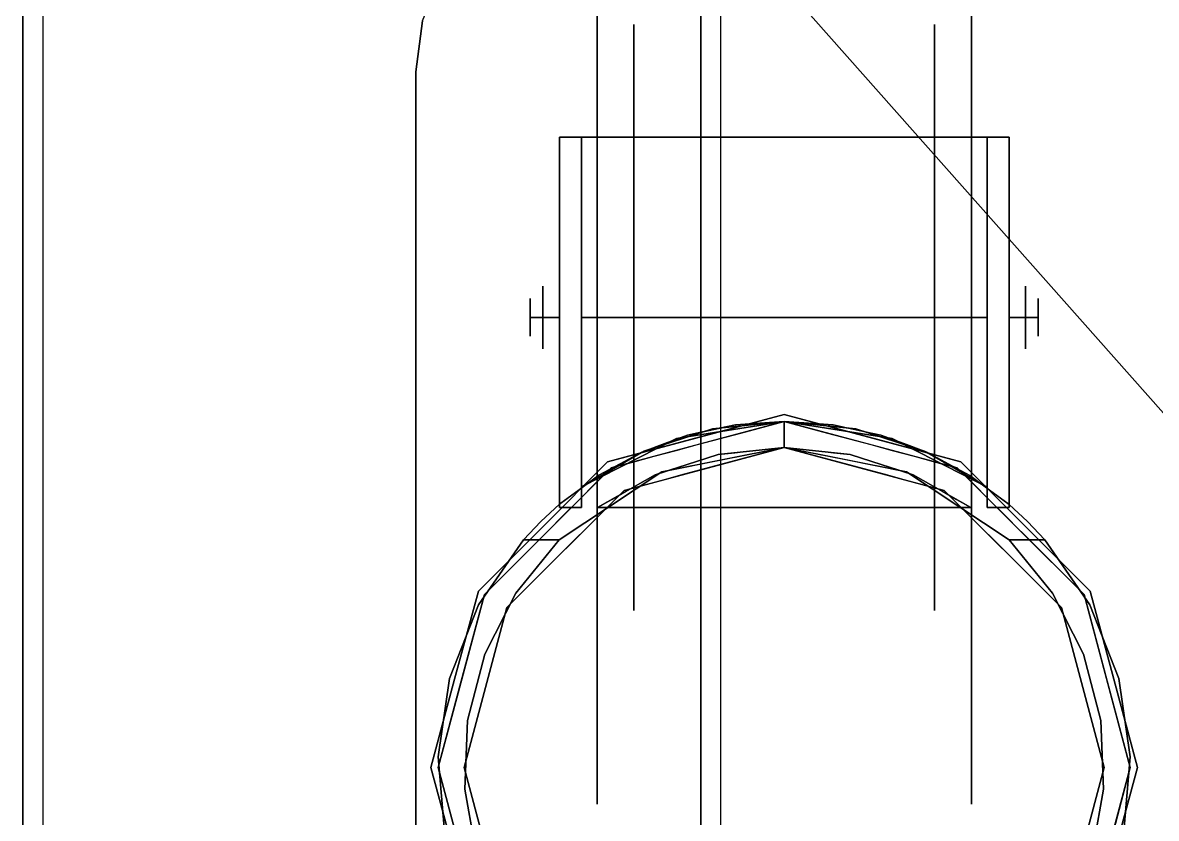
# Model space of a CAD drawing. Header units: millimetres. Extents: x -2 to 771, y -886 to 7.
# Drawn here: x -2 to 113.3, y -156 to -75 of the extents above; entities that cross this region are included whole.
import ezdxf

# ---------------------------------------------------------------- set-up
doc = ezdxf.new("R2010")
doc.units = ezdxf.units.MM
for name, color, linetype in [('IQ_200_2D', 1, 'Continuous'), ('IQ_200_3D', 1, 'Continuous'), ('IQ_204_2D', 7, 'Continuous'), ('IQ_204_3D', 7, 'Continuous')]:
    doc.layers.add(name, color=color, linetype=linetype)

msp = doc.modelspace()

# ---------------------------------------------------------------- linework, layer by layer
at = {"layer": 'IQ_200_2D'}
for p, q in [((69, -817.5), (69, -27.5)), ((0, -60), (0, -825))]:
    msp.add_line(p, q, dxfattribs=at)
at = {"layer": 'IQ_200_3D'}
for points, invisible_edges in [([(767.96, -60, 157), (-2.04, -825, 157), (-2.04, -60, 157), (57.96, 0, 157)], 13), ([(-2.04, -60, 190), (-2.04, -825, 190), (767.96, -60, 190), (57.96, 0, 190)], 14), ([(-2.04, -825, 157), (767.96, -60, 157), (767.96, -825, 157), (707.96, -885, 157)], 13), ([(767.96, -825, 190), (767.96, -60, 190), (-2.04, -825, 190), (707.96, -885, 190)], 14), ([(37.96, -80, 150), (43.81, -65.86, 150), (57.96, -60, 150), (727.96, -80, 150)], 15), ([(727.96, -80, 150), (57.96, -60, 150), (707.96, -60, 150)], 13), ([(37.96, -80, 150), (38.64, -74.82, 150), (40.64, -70, 150), (43.81, -65.86, 150)], 8), ([(37.96, -80, 157), (38.64, -74.82, 157), (38.64, -74.82, 150), (37.96, -80, 150)], 2), ([(727.96, -845, 150), (37.96, -845, 150), (37.96, -80, 150), (727.96, -80, 150)], 5)]:
    msp.add_3dface(points, dxfattribs=dict(at, invisible_edges=invisible_edges))
for points in [[(66.96, -817.5, 1470), (66.96, -777.1, 1570), (66.96, -63.9, 1570), (66.96, -27.5, 1470)], [(66.96, -27.5, 1470), (66.96, -27.5, 190), (66.96, -817.5, 190), (66.96, -817.5, 1470)], [(-2.04, -60, 190), (-2.04, -60, 157), (-2.04, -825, 157), (-2.04, -825, 190)], [(698.96, -777.1, 1570), (698.96, -63.9, 1570), (66.96, -63.9, 1570), (66.96, -777.1, 1570)], [(37.96, -80, 157), (37.96, -80, 150), (37.96, -845, 150), (37.96, -845, 157)]]:
    msp.add_3dface(points, dxfattribs=at)
at = {"layer": 'IQ_204_2D'}
msp.add_line((69, -63.9), (701, -777.1), dxfattribs=at)
at = {"layer": 'IQ_204_3D'}
for points, invisible_edges in [([(56.41, -55.47, 62.1), (56.41, -75.18, 41.11), (56.41, -75.18, 60.49), (56.41, -65.28, 82.47)], 5), ([(56.41, -75.18, 41.11), (56.41, -55.47, 62.1), (56.41, -55.47, 39.5), (56.41, -65.28, 19.13)], 9), ([(94.51, -75.18, 60.49), (94.51, -75.18, 41.11), (94.51, -55.47, 62.1), (94.51, -65.28, 82.47)], 10), ([(94.51, -55.47, 39.5), (94.51, -55.47, 62.1), (94.51, -75.18, 41.11), (94.51, -65.28, 19.13)], 6), ([(56.41, -86.57, 76.17), (56.41, -82.96, 96.57), (56.41, -65.28, 82.47), (56.41, -75.18, 60.49)], 5), ([(56.41, -86.57, 25.43), (56.41, -75.18, 41.11), (56.41, -65.28, 19.13), (56.41, -82.96, 5.03)], 10), ([(94.51, -65.28, 82.47), (94.51, -82.96, 96.57), (94.51, -86.57, 76.17), (94.51, -75.18, 60.49)], 10), ([(94.51, -65.28, 19.13), (94.51, -75.18, 41.11), (94.51, -86.57, 25.43), (94.51, -82.96, 5.03)], 5), ([(56.41, -74.12, 89.52), (56.41, -82.96, 96.57), (94.51, -82.96, 96.57), (94.51, -74.12, 89.52)], 10), ([(56.41, -74.12, 12.08), (94.51, -74.12, 12.08), (94.51, -82.96, 5.03), (56.41, -82.96, 5.03)], 5), ([(60.15, -80.88, 33.27), (56.41, -75.18, 41.11), (56.41, -80.88, 33.27), (60.15, -86.57, 25.43)], 5), ([(60.15, -80.88, 33.27), (60.15, -75.18, 41.11), (56.41, -75.18, 41.11)], 14), ([(56.41, -75.18, 60.49), (56.41, -75.18, 50.8), (60.15, -75.18, 50.8), (60.15, -75.18, 60.49)], 10), ([(60.15, -80.88, 68.33), (56.41, -86.57, 76.17), (56.41, -80.88, 68.33), (60.15, -75.18, 60.49)], 5), ([(56.41, -75.18, 60.49), (60.15, -75.18, 60.49), (56.41, -80.88, 68.33)], 3), ([(56.41, -75.18, 50.8), (56.41, -75.18, 41.11), (60.15, -75.18, 41.11), (60.15, -75.18, 50.8)], 10), ([(60.15, -99.6, 53.92), (60.15, -86.57, 76.17), (60.15, -75.18, 60.49), (60.15, -75.18, 41.11)], 9), ([(60.15, -75.18, 41.11), (60.15, -86.57, 25.43), (60.15, -99.6, 47.68), (60.15, -99.6, 53.92)], 10), ([(90.76, -99.6, 53.92), (90.76, -75.18, 60.49), (90.76, -86.57, 76.17), (90.76, -105, 57.04)], 5), ([(90.76, -75.18, 41.11), (90.76, -75.18, 60.49), (90.76, -99.6, 53.92), (90.76, -99.6, 47.68)], 10), ([(90.76, -86.57, 25.43), (90.76, -75.18, 41.11), (90.76, -99.6, 47.68), (90.76, -105, 44.56)], 10), ([(94.51, -75.18, 41.11), (90.76, -75.18, 41.11), (90.76, -80.88, 33.27), (94.51, -80.88, 33.27)], 5), ([(90.76, -75.18, 41.11), (94.51, -75.18, 41.11), (94.51, -75.18, 50.8), (90.76, -75.18, 50.8)], 5), ([(90.76, -75.18, 50.8), (94.51, -75.18, 50.8), (94.51, -75.18, 60.49), (90.76, -75.18, 60.49)], 5), ([(94.51, -75.18, 60.49), (94.51, -80.88, 68.33), (90.76, -75.18, 60.49)], 14), ([(94.51, -80.88, 68.33), (94.51, -86.57, 76.17), (90.76, -80.88, 68.33), (90.76, -75.18, 60.49)], 10), ([(56.41, -86.57, 25.43), (60.15, -86.57, 25.43), (56.41, -80.88, 33.27)], 3), ([(60.15, -80.88, 68.33), (60.15, -86.57, 76.17), (56.41, -86.57, 76.17)], 14), ([(94.51, -80.88, 33.27), (90.76, -80.88, 33.27), (90.76, -86.57, 25.43), (94.51, -86.57, 25.43)], 5), ([(94.51, -86.57, 76.17), (90.76, -86.57, 76.17), (90.76, -80.88, 68.33)], 13), ([(56.41, -105, 82.15), (56.41, -105, 101.6), (56.41, -82.96, 96.57), (56.41, -86.57, 76.17)], 4), ([(56.41, -105, 19.45), (56.41, -86.57, 25.43), (56.41, -82.96, 5.03), (56.41, -105)], 2), ([(56.41, -82.96, 5.03), (94.51, -82.96, 5.03), (56.41, -91, 3.19)], 3), ([(56.41, -91, 98.41), (94.51, -82.96, 96.57), (56.41, -82.96, 96.57)], 3), ([(56.41, -91, 3.19), (94.51, -82.96, 5.03), (94.51, -93.98, 2.52)], 13), ([(94.51, -82.96, 96.57), (56.41, -91, 98.41), (94.51, -93.98, 99.08)], 3), ([(94.51, -82.96, 96.57), (94.51, -105, 101.6), (94.51, -105, 82.15), (94.51, -86.57, 76.17)], 8), ([(94.51, -82.96, 5.03), (94.51, -86.57, 25.43), (94.51, -105, 19.45), (94.51, -105)], 1), ([(54.84, -86.67, 52.26), (54.84, -87.31, 47.39), (52.59, -87.31, 47.39), (52.59, -86.67, 52.26)], 2), ([(52.59, -124.01, 52.72), (52.59, -86.67, 109.99), (52.59, -86.67, 52.26), (52.59, -87.31, 47.39)], 9), ([(52.59, -124.01, 52.72), (52.59, -124.01, 109.99), (52.59, -86.67, 109.99)], 12), ([(98.36, -86.67, 109.99), (96.1, -86.67, 105.99), (54.84, -86.67, 105.99), (52.59, -86.67, 109.99)], 5), ([(54.84, -86.67, 105.99), (54.84, -86.67, 52.26), (52.59, -86.67, 52.26), (52.59, -86.67, 109.99)], 8), ([(52.59, -86.67, 109.99), (70.49, -115.93, 109.99), (75.46, -115.58, 109.99), (98.36, -86.67, 109.99)], 5), ([(70.49, -115.93, 109.99), (52.59, -86.67, 109.99), (65.63, -116.98, 109.99)], 3), ([(60.96, -118.7, 109.99), (65.63, -116.98, 109.99), (52.59, -86.67, 109.99)], 14), ([(52.59, -124.01, 109.99), (56.58, -121.06, 109.99), (52.59, -86.67, 109.99)], 2), ([(60.96, -118.7, 109.99), (52.59, -86.67, 109.99), (56.58, -121.06, 109.99)], 3), ([(54.84, -87.31, 47.39), (54.84, -89.19, 42.84), (52.59, -89.19, 42.84), (52.59, -87.31, 47.39)], 10), ([(52.59, -124.01, 52.72), (52.59, -87.31, 47.39), (52.59, -89.19, 42.84), (52.59, -92.18, 38.94)], 9), ([(61.18, -118.6, 105.99), (54.84, -122.24, 105.99), (54.82, -86.67, 105.99)], 12), ([(75.46, -115.58, 105.99), (68.16, -116.34, 105.99), (54.82, -86.67, 105.99), (96.1, -86.67, 105.99)], 10), ([(54.82, -86.67, 105.99), (68.16, -116.34, 105.99), (61.18, -118.6, 105.99)], 13), ([(54.84, -122.24, 52.72), (54.84, -89.19, 42.84), (54.84, -87.31, 47.39), (54.84, -86.67, 52.26)], 9), ([(54.84, -122.24, 52.72), (54.84, -86.67, 52.26), (54.84, -86.67, 105.99), (54.84, -122.24, 105.99)], 1), ([(56.41, -93.57, 23.16), (60.15, -86.57, 25.43), (56.41, -86.57, 25.43)], 3), ([(60.15, -86.57, 76.17), (60.15, -93.57, 78.44), (56.41, -86.57, 76.17)], 14), ([(60.15, -95.79, 22.44), (60.15, -86.57, 25.43), (56.41, -93.57, 23.16)], 14), ([(56.41, -95.79, 79.16), (56.41, -86.57, 76.17), (60.15, -93.57, 78.44)], 14), ([(60.15, -105, 57.04), (60.15, -105, 82.15), (60.15, -86.57, 76.17), (60.15, -99.6, 53.92)], 4), ([(60.15, -86.57, 25.43), (60.15, -105, 19.45), (60.15, -105, 44.56), (60.15, -99.6, 47.68)], 8), ([(96.1, -86.67, 105.99), (82.75, -116.34, 105.99), (75.46, -115.58, 105.99)], 13), ([(80.43, -115.93, 109.99), (98.36, -86.67, 109.99), (75.46, -115.58, 109.99)], 3), ([(98.36, -86.67, 109.99), (80.43, -115.93, 109.99), (85.29, -116.98, 109.99)], 13), ([(82.75, -116.34, 105.99), (96.1, -86.67, 105.99), (89.73, -118.6, 105.99)], 3), ([(98.36, -86.67, 109.99), (85.29, -116.98, 109.99), (89.97, -118.71, 109.99)], 13), ([(96.1, -122.26, 105.99), (89.73, -118.6, 105.99), (96.1, -86.67, 105.99)], 2), ([(89.97, -118.71, 109.99), (94.36, -121.08, 109.99), (98.36, -86.67, 109.99)], 14), ([(90.76, -105, 82.15), (90.76, -105, 57.04), (90.76, -86.57, 76.17)], 2), ([(90.76, -105, 44.56), (90.76, -105, 19.45), (90.76, -86.57, 25.43)], 12), ([(94.51, -86.57, 25.43), (90.76, -86.57, 25.43), (90.76, -95.79, 22.44), (94.51, -95.79, 22.44)], 5), ([(94.51, -95.79, 79.16), (90.76, -93.57, 78.44), (94.51, -86.57, 76.17)], 3), ([(90.76, -86.57, 76.17), (94.51, -86.57, 76.17), (90.76, -93.57, 78.44)], 3), ([(94.36, -121.08, 109.99), (98.36, -124.04, 109.99), (98.36, -86.67, 109.99)], 12), ([(98.36, -86.67, 52.26), (96.1, -86.67, 52.26), (96.1, -86.67, 105.99), (98.36, -86.67, 109.99)], 4), ([(98.36, -86.67, 52.26), (98.36, -87.31, 47.39), (96.1, -87.31, 47.39), (96.1, -86.67, 52.26)], 2), ([(96.1, -122.26, 52.72), (96.1, -122.26, 105.99), (96.1, -86.67, 105.99), (96.1, -86.67, 52.26)], 8), ([(96.1, -87.31, 47.39), (96.1, -89.19, 42.84), (96.1, -122.26, 52.72), (96.1, -86.67, 52.26)], 6), ([(96.1, -89.19, 42.84), (96.1, -87.31, 47.39), (98.36, -87.31, 47.39), (98.36, -89.19, 42.84)], 10), ([(98.36, -124.04, 52.72), (98.36, -87.31, 47.39), (98.36, -86.67, 52.26), (98.36, -86.67, 109.99)], 9), ([(98.36, -124.04, 52.72), (98.36, -86.67, 109.99), (98.36, -124.04, 109.99)], 1), ([(98.36, -89.19, 42.84), (98.36, -87.31, 47.39), (98.36, -124.04, 52.72), (98.36, -92.18, 38.94)], 6), ([(54.84, -89.19, 42.84), (54.84, -92.18, 38.94), (52.59, -92.18, 38.94), (52.59, -89.19, 42.84)], 10), ([(54.84, -122.24, 52.72), (54.84, -92.18, 38.94), (54.84, -89.19, 42.84)], 13), ([(96.1, -92.18, 38.94), (96.1, -89.19, 42.84), (98.36, -89.19, 42.84), (98.36, -92.18, 38.94)], 10), ([(96.1, -122.26, 52.72), (96.1, -89.19, 42.84), (96.1, -92.18, 38.94), (96.1, -96.09, 35.95)], 9), ([(56.41, -105), (56.41, -91, 3.19), (94.51, -93.98, 2.52)], 14), ([(56.41, -105, 101.6), (94.51, -93.98, 99.08), (56.41, -91, 98.41)], 3), ([(54.84, -92.18, 38.94), (54.84, -96.09, 35.95), (52.59, -96.09, 35.95), (52.59, -92.18, 38.94)], 10), ([(52.59, -124.01, 52.72), (52.59, -92.18, 38.94), (52.59, -96.09, 35.95), (52.59, -100.63, 34.07)], 9), ([(54.84, -122.24, 52.72), (54.84, -100.63, 34.07), (54.84, -96.09, 35.95), (54.84, -92.18, 38.94)], 9), ([(96.1, -96.09, 35.95), (96.1, -92.18, 38.94), (98.36, -92.18, 38.94), (98.36, -96.09, 35.95)], 10), ([(98.36, -124.04, 52.72), (98.36, -96.09, 35.95), (98.36, -92.18, 38.94)], 13), ([(60.15, -95.79, 22.44), (56.41, -93.57, 23.16), (56.41, -99.28, 21.3)], 13), ([(56.41, -95.79, 79.16), (60.15, -93.57, 78.44), (60.15, -99.28, 80.3)], 13), ([(94.51, -105), (56.41, -105), (94.51, -93.98, 2.52)], 2), ([(56.41, -105, 101.6), (94.51, -105, 101.6), (94.51, -93.98, 99.08)], 12), ([(90.76, -99.28, 80.3), (90.76, -93.57, 78.44), (94.51, -95.79, 79.16)], 14), ([(54.84, -96.09, 35.95), (54.84, -100.63, 34.07), (52.59, -100.63, 34.07), (52.59, -96.09, 35.95)], 10), ([(56.41, -95.79, 79.16), (60.15, -99.28, 80.3), (56.41, -105, 82.15)], 3), ([(60.15, -95.79, 22.44), (56.41, -99.28, 21.3), (60.15, -105, 19.45)], 3), ([(94.51, -95.79, 22.44), (90.76, -95.79, 22.44), (90.76, -105, 19.45), (94.51, -105, 19.45)], 1), ([(94.51, -105, 82.15), (90.76, -99.28, 80.3), (94.51, -95.79, 79.16)], 3), ([(96.1, -100.63, 34.07), (96.1, -96.09, 35.95), (98.36, -96.09, 35.95), (98.36, -100.63, 34.07)], 10), ([(96.1, -122.26, 52.72), (96.1, -96.09, 35.95), (96.1, -100.63, 34.07)], 13), ([(98.36, -100.63, 34.07), (98.36, -96.09, 35.95), (98.36, -124.04, 52.72), (98.36, -105.5, 33.42)], 6), ([(60.15, -105, 44.56), (54.84, -105, 44.56), (54.84, -99.6, 47.68), (60.15, -99.6, 47.68)], 4), ([(60.15, -99.6, 47.68), (54.84, -99.6, 47.68), (54.84, -99.6, 53.92), (60.15, -99.6, 53.92)], 5), ([(60.15, -99.6, 53.92), (54.84, -99.6, 53.92), (54.84, -105, 57.04), (60.15, -105, 57.04)], 1), ([(54.84, -105, 50.8), (54.84, -105, 57.04), (54.84, -99.6, 53.92), (54.84, -99.6, 47.68)], 8), ([(54.84, -99.6, 47.68), (54.84, -105, 44.56), (54.84, -105, 50.8)], 12), ([(56.41, -105, 19.45), (60.15, -105, 19.45), (56.41, -99.28, 21.3)], 2), ([(60.15, -105, 82.15), (56.41, -105, 82.15), (60.15, -99.28, 80.3)], 2), ([(94.51, -105, 82.15), (90.76, -105, 82.15), (90.76, -99.28, 80.3)], 12), ([(90.76, -105, 44.56), (90.76, -99.6, 47.68), (96.1, -99.6, 47.68), (96.1, -105, 44.56)], 2), ([(96.1, -99.6, 53.92), (96.1, -99.6, 47.68), (90.76, -99.6, 47.68), (90.76, -99.6, 53.92)], 10), ([(90.76, -99.6, 53.92), (90.76, -105, 57.04), (96.1, -105, 57.04), (96.1, -99.6, 53.92)], 8), ([(96.1, -99.6, 53.92), (96.1, -105, 57.04), (96.1, -105, 50.8)], 12), ([(96.1, -105, 50.8), (96.1, -105, 44.56), (96.1, -99.6, 47.68), (96.1, -99.6, 53.92)], 8), ([(52.59, -105.5, 33.42), (52.59, -100.63, 34.07), (54.84, -100.63, 34.07), (54.84, -105.5, 33.42)], 10), ([(52.59, -124.01, 52.72), (52.59, -100.63, 34.07), (52.59, -105.5, 33.42), (52.59, -110.38, 34.07)], 9), ([(54.84, -122.24, 52.72), (54.84, -110.38, 34.07), (54.84, -105.5, 33.42), (54.84, -100.63, 34.07)], 9), ([(96.1, -105.5, 33.42), (96.1, -100.63, 34.07), (98.36, -100.63, 34.07), (98.36, -105.5, 33.42)], 10), ([(96.1, -105.5, 33.42), (96.1, -110.38, 34.07), (96.1, -122.26, 52.72), (96.1, -100.63, 34.07)], 6), ([(50.88, -105, 47.61), (49.61, -105, 48.88), (49.61, -103.08, 50.8), (50.88, -101.81, 50.8)], 4), ([(50.88, -101.81, 50.8), (49.61, -105, 52.72), (50.88, -105, 53.99)], 1), ([(49.61, -105, 52.72), (50.88, -101.81, 50.8), (49.61, -103.08, 50.8)], 3), ([(52.59, -105, 47.61), (50.88, -105, 47.61), (50.88, -101.81, 50.8), (52.59, -101.81, 50.8)], 4), ([(50.88, -105, 53.99), (52.59, -105, 53.99), (52.59, -101.81, 50.8), (50.88, -101.81, 50.8)], 4), ([(100.03, -101.81, 50.8), (100.03, -105, 47.61), (98.36, -105, 47.61), (98.36, -101.81, 50.8)], 8), ([(98.36, -101.81, 50.8), (98.36, -105, 53.99), (100.03, -105, 53.99), (100.03, -101.81, 50.8)], 8), ([(101.3, -103.08, 50.8), (101.3, -105, 48.88), (100.03, -105, 47.61), (100.03, -101.81, 50.8)], 8), ([(100.03, -101.81, 50.8), (100.03, -105, 53.99), (101.3, -105, 52.72)], 12), ([(100.03, -101.81, 50.8), (101.3, -105, 52.72), (101.3, -103.08, 50.8)], 13), ([(49.61, -105, 52.72), (49.61, -106.92, 50.8), (50.88, -105, 53.99)], 2), ([(50.88, -105, 53.99), (49.61, -106.92, 50.8), (50.88, -108.19, 50.8)], 3), ([(50.88, -108.19, 50.8), (49.61, -105, 48.88), (50.88, -105, 47.61)], 1), ([(49.61, -105, 48.88), (50.88, -108.19, 50.8), (49.61, -106.92, 50.8)], 3), ([(52.59, -105, 53.99), (50.88, -105, 53.99), (50.88, -108.19, 50.8), (52.59, -108.19, 50.8)], 4), ([(50.88, -105, 47.61), (52.59, -105, 47.61), (52.59, -108.19, 50.8), (50.88, -108.19, 50.8)], 4), ([(54.84, -105.5, 33.42), (54.84, -110.38, 34.07), (52.59, -110.38, 34.07), (52.59, -105.5, 33.42)], 10), ([(60.15, -105, 57.04), (54.84, -105, 57.04), (54.84, -110.4, 53.92), (60.15, -110.4, 53.92)], 4), ([(60.15, -110.4, 47.68), (54.84, -110.4, 47.68), (54.84, -105, 44.56), (60.15, -105, 44.56)], 1), ([(54.84, -110.4, 53.92), (54.84, -105, 57.04), (54.84, -105, 50.8), (54.84, -110.4, 47.68)], 4), ([(54.84, -105, 44.56), (54.84, -110.4, 47.68), (54.84, -105, 50.8)], 2), ([(56.41, -127.04, 96.57), (56.41, -105, 101.6), (56.41, -105, 82.15), (56.41, -123.43, 76.17)], 8), ([(56.41, -127.04, 5.03), (56.41, -123.43, 25.43), (56.41, -105, 19.45), (56.41, -105)], 1), ([(56.41, -105, 82.15), (60.15, -105, 82.15), (56.41, -110.72, 80.3)], 2), ([(60.15, -105, 19.45), (56.41, -105, 19.45), (60.15, -110.72, 21.3)], 2), ([(56.41, -114.21, 22.44), (60.15, -110.72, 21.3), (56.41, -105, 19.45)], 3), ([(60.15, -114.21, 79.16), (56.41, -110.72, 80.3), (60.15, -105, 82.15)], 3), ([(94.51, -105, 101.6), (56.41, -105, 101.6), (94.51, -116.02, 99.08)], 2), ([(56.41, -105, 101.6), (56.41, -119, 98.41), (94.51, -116.02, 99.08)], 14), ([(56.41, -105), (94.51, -116.02, 2.52), (56.41, -119, 3.19)], 3), ([(56.41, -105), (94.51, -105), (94.51, -116.02, 2.52)], 12), ([(60.15, -110.4, 53.92), (60.15, -134.82, 60.49), (60.15, -123.43, 76.17), (60.15, -105, 57.04)], 5), ([(60.15, -105, 82.15), (60.15, -105, 57.04), (60.15, -123.43, 76.17)], 2), ([(60.15, -123.43, 25.43), (60.15, -134.82, 41.11), (60.15, -110.4, 47.68), (60.15, -105, 44.56)], 10), ([(60.15, -105, 19.45), (60.15, -123.43, 25.43), (60.15, -105, 44.56)], 2), ([(90.76, -105, 57.04), (90.76, -110.4, 53.92), (96.1, -110.4, 53.92), (96.1, -105, 57.04)], 2), ([(90.76, -110.4, 47.68), (90.76, -105, 44.56), (96.1, -105, 44.56), (96.1, -110.4, 47.68)], 8), ([(90.76, -105, 57.04), (90.76, -105, 82.15), (90.76, -123.43, 76.17), (90.76, -110.4, 53.92)], 4), ([(90.76, -110.4, 47.68), (90.76, -134.82, 41.11), (90.76, -123.43, 25.43), (90.76, -105, 44.56)], 5), ([(90.76, -105, 44.56), (90.76, -123.43, 25.43), (90.76, -105, 19.45)], 1), ([(94.51, -114.21, 79.16), (90.76, -114.21, 79.16), (90.76, -105, 82.15), (94.51, -105, 82.15)], 1), ([(94.51, -105, 19.45), (90.76, -105, 19.45), (90.76, -110.72, 21.3)], 12), ([(94.51, -105, 19.45), (90.76, -110.72, 21.3), (94.51, -114.21, 22.44)], 3), ([(94.51, -105, 82.15), (94.51, -105, 101.6), (94.51, -127.04, 96.57), (94.51, -123.43, 76.17)], 4), ([(94.51, -105, 19.45), (94.51, -123.43, 25.43), (94.51, -127.04, 5.03), (94.51, -105)], 2), ([(96.1, -105, 57.04), (96.1, -110.4, 53.92), (96.1, -105, 50.8)], 2), ([(96.1, -110.4, 47.68), (96.1, -105, 44.56), (96.1, -105, 50.8), (96.1, -110.4, 53.92)], 4), ([(98.36, -105.5, 33.42), (98.36, -110.38, 34.07), (96.1, -110.38, 34.07), (96.1, -105.5, 33.42)], 10), ([(100.03, -108.19, 50.8), (100.03, -105, 53.99), (98.36, -105, 53.99), (98.36, -108.19, 50.8)], 8), ([(98.36, -108.19, 50.8), (98.36, -105, 47.61), (100.03, -105, 47.61), (100.03, -108.19, 50.8)], 8), ([(98.36, -110.38, 34.07), (98.36, -105.5, 33.42), (98.36, -124.04, 52.72), (98.36, -114.92, 35.95)], 6), ([(101.3, -105, 52.72), (100.03, -105, 53.99), (101.3, -106.92, 50.8)], 2), ([(101.3, -106.92, 50.8), (100.03, -105, 53.99), (100.03, -108.19, 50.8)], 13), ([(100.03, -108.19, 50.8), (100.03, -105, 47.61), (101.3, -105, 48.88)], 12), ([(100.03, -108.19, 50.8), (101.3, -105, 48.88), (101.3, -106.92, 50.8)], 13), ([(54.84, -110.38, 34.07), (54.84, -114.92, 35.95), (52.59, -114.92, 35.95), (52.59, -110.38, 34.07)], 10), ([(52.59, -110.38, 34.07), (52.59, -114.92, 35.95), (52.59, -124.01, 52.72)], 14), ([(54.84, -114.92, 35.95), (54.84, -110.38, 34.07), (54.84, -122.24, 52.72), (54.84, -118.82, 38.94)], 6), ([(60.15, -110.4, 53.92), (54.84, -110.4, 53.92), (54.84, -110.4, 47.68), (60.15, -110.4, 47.68)], 5), ([(60.15, -114.21, 79.16), (56.41, -116.43, 78.44), (56.41, -110.72, 80.3)], 13), ([(56.41, -114.21, 22.44), (60.15, -116.43, 23.16), (60.15, -110.72, 21.3)], 13), ([(60.15, -134.82, 41.11), (60.15, -134.82, 60.49), (60.15, -110.4, 53.92), (60.15, -110.4, 47.68)], 10), ([(96.1, -110.4, 47.68), (96.1, -110.4, 53.92), (90.76, -110.4, 53.92), (90.76, -110.4, 47.68)], 10), ([(90.76, -110.4, 53.92), (90.76, -123.43, 76.17), (90.76, -134.82, 60.49), (90.76, -134.82, 41.11)], 9), ([(90.76, -134.82, 41.11), (90.76, -110.4, 47.68), (90.76, -110.4, 53.92)], 13), ([(90.76, -110.72, 21.3), (90.76, -116.43, 23.16), (94.51, -114.21, 22.44)], 14), ([(96.1, -114.92, 35.95), (96.1, -110.38, 34.07), (98.36, -110.38, 34.07), (98.36, -114.92, 35.95)], 10), ([(96.1, -122.26, 52.72), (96.1, -110.38, 34.07), (96.1, -114.92, 35.95), (96.1, -118.82, 38.94)], 9), ([(60.15, -114.21, 79.16), (60.15, -123.43, 76.17), (56.41, -116.43, 78.44)], 14), ([(56.41, -114.21, 22.44), (56.41, -123.43, 25.43), (60.15, -116.43, 23.16)], 14), ([(94.51, -123.43, 76.17), (90.76, -123.43, 76.17), (90.76, -114.21, 79.16), (94.51, -114.21, 79.16)], 5), ([(94.51, -114.21, 22.44), (90.76, -116.43, 23.16), (94.51, -123.43, 25.43)], 3), ([(54.84, -114.92, 35.95), (54.84, -118.82, 38.94), (52.59, -118.82, 38.94), (52.59, -114.92, 35.95)], 10), ([(52.59, -118.82, 38.94), (52.59, -121.82, 42.84), (52.59, -124.01, 52.72), (52.59, -114.92, 35.95)], 6), ([(75.46, -114.87, 117.11), (65.93, -117.42, 117.11), (66.47, -117.27, 150)], 14), ([(75.46, -114.87, 117.11), (66.47, -117.27, 150), (75.46, -114.87, 150)], 1), ([(75.46, -114.87, 117.11), (84.44, -117.27, 150), (84.99, -117.42, 117.11)], 3), ([(84.44, -117.27, 150), (75.46, -114.87, 117.11), (75.46, -114.87, 150)], 1), ([(96.1, -118.82, 38.94), (96.1, -114.92, 35.95), (98.36, -114.92, 35.95), (98.36, -118.82, 38.94)], 10), ([(98.36, -118.82, 38.94), (98.36, -114.92, 35.95), (98.36, -124.04, 52.72), (98.36, -121.82, 42.84)], 6), ([(56.41, -119, 98.41), (94.51, -127.04, 96.57), (94.51, -116.02, 99.08)], 13), ([(94.51, -127.04, 5.03), (56.41, -119, 3.19), (94.51, -116.02, 2.52)], 3), ([(56.41, -116.43, 78.44), (60.15, -123.43, 76.17), (56.41, -123.43, 76.17)], 3), ([(60.15, -123.43, 25.43), (60.15, -116.43, 23.16), (56.41, -123.43, 25.43)], 14), ([(75.46, -118.23, 116.94), (75.46, -115.58, 116.94), (57.84, -120.3, 116.94), (59.17, -122.6, 116.94)], 4), ([(68.16, -116.34, 105.99), (64.5, -117.32, 52.72), (61.18, -118.6, 105.99)], 3), ([(75.46, -115.58, 52.72), (75.46, -118.23, 52.72), (64.5, -117.32, 52.72)], 2), ([(75.46, -115.58, 52.72), (64.5, -117.32, 52.72), (68.16, -116.34, 105.99)], 14), ([(66.65, -117.94, 116.94), (68.06, -116.45, 109.99), (65.63, -116.98, 109.99)], 13), ([(68.06, -116.45, 109.99), (66.65, -117.94, 116.94), (68.85, -117.35, 116.94)], 13), ([(68.85, -117.35, 116.94), (70.49, -115.93, 109.99), (68.06, -116.45, 109.99)], 13), ([(68.16, -116.34, 105.99), (75.46, -115.58, 105.99), (75.46, -115.58, 52.72)], 12), ([(70.49, -115.93, 109.99), (68.85, -117.35, 116.94), (71.05, -116.76, 116.94)], 13), ([(75.46, -115.58, 109.99), (70.49, -115.93, 109.99), (71.05, -116.76, 116.94)], 14), ([(75.46, -115.58, 116.94), (75.46, -115.58, 109.99), (71.05, -116.76, 116.94)], 2), ([(75.46, -118.23, 52.72), (75.46, -115.58, 52.72), (86.43, -117.33, 52.72), (87.92, -120.71, 52.72)], 4), ([(79.86, -116.76, 116.94), (75.46, -115.58, 109.99), (75.46, -115.58, 116.94)], 1), ([(75.46, -115.58, 109.99), (79.86, -116.76, 116.94), (80.43, -115.93, 109.99)], 3), ([(75.46, -115.58, 52.72), (75.46, -115.58, 105.99), (82.75, -116.34, 105.99)], 12), ([(75.46, -115.58, 52.72), (82.75, -116.34, 105.99), (86.43, -117.33, 52.72)], 3), ([(93.07, -120.3, 116.94), (75.46, -115.58, 116.94), (75.46, -118.23, 116.94), (91.74, -122.6, 116.94)], 8), ([(82.06, -117.35, 116.94), (80.43, -115.93, 109.99), (79.86, -116.76, 116.94)], 3), ([(80.43, -115.93, 109.99), (82.06, -117.35, 116.94), (82.86, -116.46, 109.99)], 3), ([(84.26, -117.94, 116.94), (82.86, -116.46, 109.99), (82.06, -117.35, 116.94)], 3), ([(89.73, -118.6, 105.99), (86.43, -117.33, 52.72), (82.75, -116.34, 105.99)], 3), ([(84.26, -117.94, 116.94), (85.29, -116.98, 109.99), (82.86, -116.46, 109.99)], 13), ([(90.76, -123.43, 25.43), (94.51, -123.43, 25.43), (90.76, -116.43, 23.16)], 3), ([(63, -120.71, 52.72), (54.84, -122.24, 52.72), (64.5, -117.32, 52.72), (75.46, -118.23, 52.72)], 5), ([(54.84, -122.24, 52.72), (61.18, -118.6, 105.99), (64.5, -117.32, 52.72)], 3), ([(65.93, -117.42, 117.11), (57.49, -119.68, 150), (66.47, -117.27, 150)], 13), ([(57.49, -119.68, 117.11), (57.49, -119.68, 150), (65.93, -117.42, 117.11)], 3), ([(64.45, -118.53, 116.94), (65.63, -116.98, 109.99), (63.3, -117.84, 109.99)], 13), ([(66.65, -117.94, 116.94), (65.63, -116.98, 109.99), (64.45, -118.53, 116.94)], 3), ([(85.29, -116.98, 109.99), (84.26, -117.94, 116.94), (86.46, -118.53, 116.94)], 13), ([(93.43, -119.68, 150), (84.99, -117.42, 117.11), (84.44, -117.27, 150)], 3), ([(93.43, -119.68, 150), (93.43, -119.68, 117.11), (84.99, -117.42, 117.11)], 13), ([(86.46, -118.53, 116.94), (87.63, -117.84, 109.99), (85.29, -116.98, 109.99)], 13), ([(96.1, -122.26, 52.72), (96.1, -124.34, 52.72), (87.92, -120.71, 52.72), (86.43, -117.33, 52.72)], 6), ([(96.1, -122.26, 52.72), (86.43, -117.33, 52.72), (89.73, -118.6, 105.99)], 14), ([(54.84, -118.82, 38.94), (54.84, -121.82, 42.84), (52.59, -121.82, 42.84), (52.59, -118.82, 38.94)], 10), ([(54.82, -122.26, 105.99), (61.18, -118.6, 105.99), (54.84, -122.24, 52.72)], 2), ([(54.84, -121.82, 42.84), (54.84, -118.82, 38.94), (54.84, -122.24, 52.72), (54.84, -123.7, 47.39)], 6), ([(56.46, -124.34, 105.99), (62.32, -121, 105.99), (68.75, -118.93, 105.99), (75.46, -118.23, 105.99)], 8), ([(56.46, -124.34, 105.99), (75.46, -118.23, 105.99), (82.17, -118.93, 105.99)], 13), ([(58.77, -119.88, 109.99), (60.04, -119.71, 116.94), (60.96, -118.7, 109.99)], 3), ([(60.96, -118.7, 109.99), (60.04, -119.71, 116.94), (62.24, -119.12, 116.94)], 13), ([(62.24, -119.12, 116.94), (63.3, -117.84, 109.99), (60.96, -118.7, 109.99)], 13), ([(63.3, -117.84, 109.99), (62.24, -119.12, 116.94), (64.45, -118.53, 116.94)], 13), ([(68.75, -118.93, 105.99), (69.23, -119.47, 52.72), (75.46, -118.23, 105.99)], 3), ([(82.17, -118.93, 109.99), (75.46, -118.23, 109.99), (68.75, -118.93, 109.99)], 12), ([(68.75, -118.93, 109.99), (70.42, -118.76, 109.99), (69.35, -119.87, 116.94)], 14), ([(75.46, -118.23, 52.72), (75.46, -118.23, 105.99), (69.23, -119.47, 52.72)], 2), ([(70.42, -118.76, 109.99), (71.38, -119.32, 116.94), (69.35, -119.87, 116.94)], 13), ([(70.42, -118.76, 109.99), (72.1, -118.58, 109.99), (71.38, -119.32, 116.94)], 14), ([(73.42, -118.78, 116.94), (71.38, -119.32, 116.94), (72.1, -118.58, 109.99)], 14), ([(73.42, -118.78, 116.94), (72.1, -118.58, 109.99), (73.78, -118.41, 109.99)], 13), ([(73.42, -118.78, 116.94), (73.78, -118.41, 109.99), (75.46, -118.23, 116.94)], 3), ([(75.46, -118.23, 109.99), (75.46, -118.23, 116.94), (73.78, -118.41, 109.99)], 2), ([(81.69, -119.47, 52.72), (82.17, -118.93, 105.99), (75.46, -118.23, 105.99)], 13), ([(81.69, -119.47, 52.72), (75.46, -118.23, 105.99), (75.46, -118.23, 52.72)], 1), ([(77.49, -118.78, 116.94), (75.46, -118.23, 116.94), (77.13, -118.41, 109.99)], 14), ([(75.46, -118.23, 109.99), (77.13, -118.41, 109.99), (75.46, -118.23, 116.94)], 2), ([(77.13, -118.41, 109.99), (78.81, -118.58, 109.99), (77.49, -118.78, 116.94)], 14), ([(78.81, -118.58, 109.99), (79.53, -119.32, 116.94), (77.49, -118.78, 116.94)], 13), ([(78.81, -118.58, 109.99), (80.49, -118.76, 109.99), (79.53, -119.32, 116.94)], 14), ([(79.53, -119.32, 116.94), (80.49, -118.76, 109.99), (81.56, -119.87, 116.94)], 3), ([(82.17, -118.93, 109.99), (81.56, -119.87, 116.94), (80.49, -118.76, 109.99)], 3), ([(88.67, -119.12, 116.94), (87.63, -117.84, 109.99), (86.46, -118.53, 116.94)], 3), ([(89.97, -118.71, 109.99), (87.63, -117.84, 109.99), (88.67, -119.12, 116.94)], 14), ([(89.97, -118.71, 109.99), (88.67, -119.12, 116.94), (90.87, -119.71, 116.94)], 13), ([(89.73, -118.6, 105.99), (96.1, -122.26, 105.99), (96.1, -122.26, 52.72)], 12), ([(92.16, -119.89, 109.99), (89.97, -118.71, 109.99), (90.87, -119.71, 116.94)], 14), ([(96.1, -121.82, 42.84), (96.1, -118.82, 38.94), (98.36, -118.82, 38.94), (98.36, -121.82, 42.84)], 10), ([(96.1, -121.82, 42.84), (96.1, -123.7, 47.39), (96.1, -122.26, 52.72), (96.1, -118.82, 38.94)], 6), ([(50.91, -126.26, 117.11), (50.91, -126.26, 150), (57.49, -119.68, 150), (57.49, -119.68, 117.11)], 5), ([(56.41, -127.04, 96.57), (94.51, -127.04, 96.57), (56.41, -119, 98.41)], 3), ([(56.41, -119, 3.19), (94.51, -127.04, 5.03), (56.41, -127.04, 5.03)], 3), ([(56.46, -124.34, 105.99), (82.17, -118.93, 105.99), (88.59, -121, 105.99), (94.45, -124.34, 105.99)], 1), ([(94.45, -124.34, 109.99), (68.75, -118.93, 109.99), (62.32, -121, 109.99), (56.46, -124.34, 109.99)], 1), ([(57.84, -120.3, 116.94), (58.77, -119.88, 109.99), (56.58, -121.06, 109.99)], 13), ([(60.04, -119.71, 116.94), (58.77, -119.88, 109.99), (57.84, -120.3, 116.94)], 3), ([(63, -120.71, 52.72), (68.75, -118.93, 105.99), (62.32, -121, 105.99)], 13), ([(68.75, -118.93, 105.99), (63, -120.71, 52.72), (69.23, -119.47, 52.72)], 13), ([(65.53, -119.96, 109.99), (65.28, -120.96, 116.94), (63.93, -120.48, 109.99)], 3), ([(67.31, -120.41, 116.94), (65.28, -120.96, 116.94), (65.53, -119.96, 109.99)], 14), ([(65.53, -119.96, 109.99), (67.14, -119.45, 109.99), (67.31, -120.41, 116.94)], 14), ([(67.14, -119.45, 109.99), (68.75, -118.93, 109.99), (67.31, -120.41, 116.94)], 14), ([(69.35, -119.87, 116.94), (67.31, -120.41, 116.94), (68.75, -118.93, 109.99)], 14), ([(94.45, -124.34, 109.99), (88.59, -121, 109.99), (82.17, -118.93, 109.99), (68.75, -118.93, 109.99)], 12), ([(83.6, -120.41, 116.94), (81.56, -119.87, 116.94), (82.17, -118.93, 109.99)], 14), ([(81.69, -119.47, 52.72), (87.92, -120.71, 52.72), (82.17, -118.93, 105.99)], 14), ([(82.17, -118.93, 109.99), (83.77, -119.45, 109.99), (83.6, -120.41, 116.94)], 14), ([(82.17, -118.93, 105.99), (87.92, -120.71, 52.72), (88.59, -121, 105.99)], 3), ([(83.77, -119.45, 109.99), (85.38, -119.96, 109.99), (83.6, -120.41, 116.94)], 14), ([(85.64, -120.96, 116.94), (83.6, -120.41, 116.94), (85.38, -119.96, 109.99)], 14), ([(85.38, -119.96, 109.99), (86.98, -120.48, 109.99), (85.64, -120.96, 116.94)], 14), ([(90.87, -119.71, 116.94), (93.07, -120.3, 116.94), (92.16, -119.89, 109.99)], 14), ([(93.07, -120.3, 116.94), (94.36, -121.08, 109.99), (92.16, -119.89, 109.99)], 13), ([(100, -126.26, 117.11), (93.43, -119.68, 117.11), (93.43, -119.68, 150), (100, -126.26, 150)], 10), ([(59.17, -122.6, 116.94), (57.84, -120.3, 116.94), (44.95, -133.19, 116.94), (47.24, -134.52, 116.94)], 5), ([(54.84, -124.34, 52.72), (63, -120.71, 52.72), (52.56, -127.63, 52.72)], 13), ([(54.58, -122.54, 109.99), (56.23, -121.91, 116.94), (56.58, -121.06, 109.99)], 3), ([(54.84, -122.24, 52.72), (63, -120.71, 52.72), (54.84, -124.34, 52.72)], 3), ([(56.58, -121.06, 109.99), (56.23, -121.91, 116.94), (57.84, -120.3, 116.94)], 13), ([(56.46, -124.34, 105.99), (57.78, -124.17, 52.72), (62.32, -121, 105.99)], 3), ([(63, -120.71, 52.72), (62.32, -121, 105.99), (57.78, -124.17, 52.72)], 3), ([(60.86, -121.83, 109.99), (62.32, -121, 109.99), (61.2, -122.05, 116.94)], 14), ([(63.24, -121.51, 116.94), (61.2, -122.05, 116.94), (62.32, -121, 109.99)], 14), ([(62.32, -121, 109.99), (63.93, -120.48, 109.99), (63.24, -121.51, 116.94)], 14), ([(63.24, -121.51, 116.94), (63.93, -120.48, 109.99), (65.28, -120.96, 116.94)], 3), ([(87.67, -121.51, 116.94), (85.64, -120.96, 116.94), (86.98, -120.48, 109.99)], 14), ([(86.98, -120.48, 109.99), (88.59, -121, 109.99), (87.67, -121.51, 116.94)], 14), ([(89.71, -122.05, 116.94), (87.67, -121.51, 116.94), (88.59, -121, 109.99)], 14), ([(93.13, -124.17, 52.72), (88.59, -121, 105.99), (87.92, -120.71, 52.72)], 3), ([(96.1, -124.34, 52.72), (98.35, -127.63, 52.72), (87.92, -120.71, 52.72)], 13), ([(88.59, -121, 109.99), (90.05, -121.83, 109.99), (89.71, -122.05, 116.94)], 14), ([(93.13, -124.17, 52.72), (94.45, -124.34, 105.99), (88.59, -121, 105.99)], 13), ([(91.74, -122.6, 116.94), (103.67, -134.52, 116.94), (105.97, -133.19, 116.94), (93.07, -120.3, 116.94)], 10), ([(94.36, -121.08, 109.99), (93.07, -120.3, 116.94), (94.68, -121.91, 116.94)], 13), ([(94.68, -121.91, 116.94), (96.36, -122.56, 109.99), (94.36, -121.08, 109.99)], 13), ([(54.84, -121.82, 42.84), (54.84, -123.7, 47.39), (52.59, -123.7, 47.39), (52.59, -121.82, 42.84)], 10), ([(52.59, -124.01, 52.72), (52.59, -121.82, 42.84), (52.59, -123.7, 47.39), (52.59, -124.34, 52.26)], 9), ([(56.23, -121.91, 116.94), (54.58, -122.54, 109.99), (54.62, -123.52, 116.94)], 3), ([(54.84, -124.34, 52.26), (54.84, -123.7, 47.39), (54.84, -122.24, 52.72), (54.84, -124.34, 52.72)], 2), ([(61.2, -122.05, 116.94), (59.17, -122.6, 116.94), (60.86, -121.83, 109.99)], 14), ([(59.39, -122.67, 109.99), (60.86, -121.83, 109.99), (59.17, -122.6, 116.94)], 14), ([(89.71, -122.05, 116.94), (90.05, -121.83, 109.99), (91.74, -122.6, 116.94)], 3), ([(90.05, -121.83, 109.99), (91.52, -122.67, 109.99), (91.74, -122.6, 116.94)], 14), ([(96.29, -123.52, 116.94), (96.36, -122.56, 109.99), (94.68, -121.91, 116.94)], 3), ([(96.1, -123.7, 47.39), (96.1, -121.82, 42.84), (98.36, -121.82, 42.84), (98.36, -123.7, 47.39)], 10), ([(96.1, -124.34, 52.26), (96.1, -124.34, 52.72), (96.1, -122.26, 52.72), (96.1, -123.7, 47.39)], 4), ([(98.36, -124.04, 52.72), (98.36, -123.7, 47.39), (98.36, -121.82, 42.84)], 13), ([(54.62, -123.52, 116.94), (54.58, -122.54, 109.99), (52.59, -124.01, 109.99)], 13), ([(56.41, -123.43, 76.17), (56.41, -134.82, 60.49), (56.41, -144.72, 82.47), (56.41, -127.04, 96.57)], 10), ([(56.41, -144.72, 19.13), (56.41, -134.82, 41.11), (56.41, -123.43, 25.43), (56.41, -127.04, 5.03)], 5), ([(60.15, -123.43, 76.17), (60.15, -129.12, 68.33), (56.41, -129.12, 68.33), (56.41, -123.43, 76.17)], 10), ([(56.41, -123.43, 25.43), (56.41, -129.12, 33.27), (60.15, -129.12, 33.27), (60.15, -123.43, 25.43)], 10), ([(57.68, -124.09, 116.94), (57.93, -123.51, 109.99), (59.17, -122.6, 116.94)], 3), ([(59.17, -122.6, 116.94), (57.93, -123.51, 109.99), (59.39, -122.67, 109.99)], 13), ([(94.51, -129.12, 68.33), (90.76, -129.12, 68.33), (90.76, -123.43, 76.17), (94.51, -123.43, 76.17)], 5), ([(90.76, -129.12, 33.27), (94.51, -129.12, 33.27), (94.51, -123.43, 25.43), (90.76, -123.43, 25.43)], 5), ([(91.52, -122.67, 109.99), (92.98, -123.51, 109.99), (91.74, -122.6, 116.94)], 14), ([(93.23, -124.09, 116.94), (91.74, -122.6, 116.94), (92.98, -123.51, 109.99)], 14), ([(94.51, -144.72, 82.47), (94.51, -134.82, 60.49), (94.51, -123.43, 76.17), (94.51, -127.04, 96.57)], 5), ([(94.51, -123.43, 25.43), (94.51, -134.82, 41.11), (94.51, -144.72, 19.13), (94.51, -127.04, 5.03)], 10), ([(96.29, -123.52, 116.94), (98.36, -124.04, 109.99), (96.36, -122.56, 109.99)], 13), ([(48.92, -127.63, 52.72), (51.39, -126.75, 116.94), (52.59, -124.01, 109.99)], 15), ([(52.59, -124.01, 109.99), (50.7, -125.75, 52.72), (48.92, -127.63, 52.72)], 13), ([(52.56, -127.63, 52.72), (48.92, -127.63, 52.72), (50.7, -125.75, 52.72), (52.59, -124.34, 52.72)], 12), ([(52.59, -124.01, 52.72), (52.59, -124.34, 52.72), (50.7, -125.75, 52.72)], 2), ([(52.59, -124.01, 52.72), (50.7, -125.75, 52.72), (52.59, -124.01, 109.99)], 2), ([(52.59, -124.01, 109.99), (51.39, -126.75, 116.94), (53.01, -125.13, 116.94), (54.62, -123.52, 116.94)], 9), ([(56.46, -124.34, 105.99), (52.56, -127.63, 52.72), (57.78, -124.17, 52.72)], 13), ([(53.21, -128.56, 116.94), (52.56, -127.63, 52.72), (56.46, -124.34, 105.99)], 15), ([(52.59, -124.34, 52.72), (54.84, -124.34, 52.72), (52.56, -127.63, 52.72)], 14), ([(52.59, -124.34, 52.26), (52.59, -123.7, 47.39), (54.84, -123.7, 47.39), (54.84, -124.34, 52.26)], 2), ([(52.59, -124.34, 52.26), (52.59, -124.34, 52.72), (52.59, -124.01, 52.72)], 12), ([(56.46, -124.34, 105.99), (56.19, -125.58, 116.94), (53.21, -128.56, 116.94)], 13), ([(57.68, -124.09, 116.94), (56.19, -125.58, 116.94), (56.46, -124.34, 109.99)], 14), ([(56.46, -124.34, 109.99), (56.19, -125.58, 116.94), (56.46, -124.34, 105.99)], 3), ([(57.68, -124.09, 116.94), (56.46, -124.34, 109.99), (57.93, -123.51, 109.99)], 13), ([(92.98, -123.51, 109.99), (94.45, -124.34, 109.99), (93.23, -124.09, 116.94)], 14), ([(93.13, -124.17, 52.72), (98.35, -127.63, 52.72), (94.45, -124.34, 105.99)], 14), ([(94.72, -125.58, 116.94), (93.23, -124.09, 116.94), (94.45, -124.34, 109.99)], 14), ([(97.7, -128.56, 116.94), (94.45, -124.34, 105.99), (98.35, -127.63, 52.72)], 15), ([(94.45, -124.34, 109.99), (94.45, -124.34, 105.99), (94.72, -125.58, 116.94)], 14), ([(94.45, -124.34, 105.99), (97.7, -128.56, 116.94), (94.72, -125.58, 116.94)], 13), ([(96.1, -124.34, 52.26), (96.1, -123.7, 47.39), (98.36, -123.7, 47.39), (98.36, -124.34, 52.26)], 2), ([(96.1, -124.34, 52.72), (98.36, -124.34, 52.72), (98.35, -127.63, 52.72)], 14), ([(98.36, -124.04, 109.99), (96.29, -123.52, 116.94), (97.91, -125.13, 116.94), (99.52, -126.75, 116.94)], 9), ([(98.35, -127.63, 52.72), (98.36, -124.34, 52.72), (100.23, -125.76, 52.72), (101.99, -127.63, 52.72)], 3), ([(98.36, -124.04, 52.72), (98.36, -124.34, 52.72), (98.36, -124.34, 52.26), (98.36, -123.7, 47.39)], 8), ([(100.23, -125.76, 52.72), (98.36, -124.34, 52.72), (98.36, -124.04, 52.72)], 1), ([(98.36, -124.04, 109.99), (100.23, -125.76, 52.72), (98.36, -124.04, 52.72)], 1), ([(101.99, -127.63, 52.72), (98.36, -124.04, 109.99), (99.52, -126.75, 116.94)], 15), ([(100.23, -125.76, 52.72), (98.36, -124.04, 109.99), (101.99, -127.63, 52.72)], 3), ([(50.91, -126.26, 150), (50.91, -126.26, 117.11), (44.33, -132.84, 117.11), (44.33, -132.84, 150)], 5), ([(51.39, -126.75, 116.94), (48.92, -127.63, 52.72), (44.95, -133.19, 116.94)], 3), ([(99.52, -126.75, 116.94), (105.97, -133.19, 116.94), (101.99, -127.63, 52.72)], 14), ([(106.58, -132.84, 117.11), (100, -126.26, 117.11), (100, -126.26, 150), (106.58, -132.84, 150)], 10), ([(48.92, -127.63, 52.72), (48.15, -133.04, 58.13), (44.36, -134.26, 59.34)], 3), ([(48.92, -127.63, 52.72), (44.36, -134.26, 59.34), (44.95, -133.19, 116.94)], 14), ([(48.15, -133.04, 58.13), (48.92, -127.63, 52.72), (52.56, -127.63, 52.72)], 1), ([(48.15, -133.04, 58.13), (52.56, -127.63, 52.72), (53.21, -128.56, 116.94)], 14), ([(94.51, -127.04, 96.57), (56.41, -127.04, 96.57), (56.41, -135.88, 89.52), (94.51, -135.88, 89.52)], 5), ([(56.41, -127.04, 5.03), (94.51, -127.04, 5.03), (94.51, -135.88, 12.08), (56.41, -135.88, 12.08)], 5), ([(97.7, -128.56, 116.94), (98.35, -127.63, 52.72), (102.76, -133.04, 58.13)], 13), ([(98.35, -127.63, 52.72), (101.99, -127.63, 52.72), (102.76, -133.04, 58.13)], 2), ([(106.56, -134.26, 59.34), (102.76, -133.04, 58.13), (101.99, -127.63, 52.72)], 3), ([(105.97, -133.19, 116.94), (106.56, -134.26, 59.34), (101.99, -127.63, 52.72)], 13), ([(48.15, -133.04, 58.13), (53.21, -128.56, 116.94), (47.24, -134.52, 116.94)], 13), ([(56.41, -134.82, 60.49), (56.41, -129.12, 68.33), (60.15, -129.12, 68.33), (60.15, -134.82, 60.49)], 10), ([(60.15, -134.82, 41.11), (60.15, -129.12, 33.27), (56.41, -129.12, 33.27), (56.41, -134.82, 41.11)], 10), ([(94.51, -134.82, 60.49), (90.76, -134.82, 60.49), (90.76, -129.12, 68.33), (94.51, -129.12, 68.33)], 5), ([(90.76, -134.82, 41.11), (94.51, -134.82, 41.11), (94.51, -129.12, 33.27), (90.76, -129.12, 33.27)], 5), ([(102.76, -133.04, 58.13), (103.67, -134.52, 116.94), (97.7, -128.56, 116.94)], 13), ([(47.24, -134.52, 116.94), (44.95, -133.19, 116.94), (40.23, -150.81, 116.94), (42.88, -150.81, 116.94)], 5), ([(44.95, -133.19, 116.94), (44.36, -134.26, 59.34), (41.41, -141.75, 66.83)], 13), ([(44.95, -133.19, 116.94), (41.41, -141.75, 66.83), (42.59, -142, 116.94)], 3), ([(41.92, -141.82, 117.11), (41.92, -141.82, 150), (44.33, -132.84, 150), (44.33, -132.84, 117.11)], 5), ([(44.99, -139.27, 64.35), (44.36, -134.26, 59.34), (48.15, -133.04, 58.13)], 3), ([(44.99, -139.27, 64.35), (48.15, -133.04, 58.13), (47.24, -134.52, 116.94)], 14), ([(102.76, -133.04, 58.13), (106.56, -134.26, 59.34), (105.92, -139.27, 64.35)], 3), ([(102.76, -133.04, 58.13), (105.92, -139.27, 64.35), (103.67, -134.52, 116.94)], 14), ([(103.67, -134.52, 116.94), (108.03, -150.81, 116.94), (110.68, -150.81, 116.94), (105.97, -133.19, 116.94)], 10), ([(105.97, -133.19, 116.94), (109.5, -141.75, 66.83), (106.56, -134.26, 59.34)], 13), ([(109.5, -141.75, 66.83), (105.97, -133.19, 116.94), (108.33, -142, 116.94)], 13), ([(106.58, -132.84, 150), (108.99, -141.82, 150), (108.99, -141.82, 117.11), (106.58, -132.84, 117.11)], 10), ([(41.41, -141.75, 66.83), (44.36, -134.26, 59.34), (44.99, -139.27, 64.35)], 14), ([(45.06, -142.66, 116.94), (44.99, -139.27, 64.35), (47.24, -134.52, 116.94)], 3), ([(56.41, -154.53, 62.1), (56.41, -144.72, 82.47), (56.41, -134.82, 60.49), (56.41, -134.82, 41.11)], 10), ([(56.41, -134.82, 41.11), (56.41, -144.72, 19.13), (56.41, -154.53, 39.5), (56.41, -154.53, 62.1)], 9), ([(56.41, -134.82, 41.11), (56.41, -134.82, 50.8), (60.15, -134.82, 50.8), (60.15, -134.82, 41.11)], 10), ([(56.41, -134.82, 50.8), (56.41, -134.82, 60.49), (60.15, -134.82, 60.49), (60.15, -134.82, 50.8)], 10), ([(90.76, -134.82, 60.49), (94.51, -134.82, 60.49), (94.51, -134.82, 50.8), (90.76, -134.82, 50.8)], 5), ([(90.76, -134.82, 50.8), (94.51, -134.82, 50.8), (94.51, -134.82, 41.11), (90.76, -134.82, 41.11)], 5), ([(94.51, -134.82, 60.49), (94.51, -144.72, 82.47), (94.51, -154.53, 62.1), (94.51, -134.82, 41.11)], 5), ([(94.51, -154.53, 39.5), (94.51, -144.72, 19.13), (94.51, -134.82, 41.11), (94.51, -154.53, 62.1)], 6), ([(103.67, -134.52, 116.94), (105.92, -139.27, 64.35), (105.85, -142.66, 116.94)], 3), ([(106.56, -134.26, 59.34), (109.5, -141.75, 66.83), (105.92, -139.27, 64.35)], 14), ([(94.51, -144.72, 19.13), (56.41, -144.72, 19.13), (56.41, -135.88, 12.08), (94.51, -135.88, 12.08)], 5), ([(94.51, -135.88, 89.52), (56.41, -135.88, 89.52), (56.41, -144.72, 82.47), (94.51, -144.72, 82.47)], 5), ([(44.99, -139.27, 64.35), (43.23, -146.03, 71.11), (41.41, -141.75, 66.83)], 14), ([(45.06, -142.66, 116.94), (43.23, -146.03, 71.11), (44.99, -139.27, 64.35)], 13), ([(107.68, -146.03, 71.11), (105.85, -142.66, 116.94), (105.92, -139.27, 64.35)], 3), ([(105.92, -139.27, 64.35), (109.5, -141.75, 66.83), (107.68, -146.03, 71.11)], 3), ([(39.51, -150.81, 150), (41.92, -141.82, 150), (41.92, -141.82, 117.11), (39.51, -150.81, 117.11)], 10), ([(40.24, -149.71, 74.79), (41.41, -141.75, 66.83), (43.23, -146.03, 71.11)], 14), ([(40.24, -149.71, 74.79), (42.59, -142, 116.94), (41.41, -141.75, 66.83)], 3), ([(110.67, -149.71, 74.79), (107.68, -146.03, 71.11), (109.5, -141.75, 66.83)], 3), ([(108.33, -142, 116.94), (110.67, -149.71, 74.79), (109.5, -141.75, 66.83)], 13), ([(108.99, -141.82, 150), (111.4, -150.81, 150), (111.4, -150.81, 117.11), (108.99, -141.82, 117.11)], 10), ([(40.24, -149.71, 74.79), (40.23, -150.81, 116.94), (42.59, -142, 116.94)], 13), ([(45.06, -142.66, 116.94), (42.88, -150.81, 116.94), (43.23, -146.03, 71.11)], 14), ([(105.85, -142.66, 116.94), (107.68, -146.03, 71.11), (108.03, -150.81, 116.94)], 3), ([(110.68, -150.81, 116.94), (110.67, -149.71, 74.79), (108.33, -142, 116.94)], 3), ([(94.51, -144.72, 82.47), (56.41, -144.72, 82.47), (56.41, -149.62, 72.29), (94.51, -149.62, 72.29)], 5), ([(56.41, -149.62, 29.31), (56.41, -144.72, 19.13), (94.51, -144.72, 19.13), (94.51, -149.62, 29.31)], 10), ([(42.95, -153.01, 78.09), (40.24, -149.71, 74.79), (43.23, -146.03, 71.11)], 3), ([(42.88, -150.81, 116.94), (42.95, -153.01, 78.09), (43.23, -146.03, 71.11)], 13), ([(107.68, -146.03, 71.11), (110.67, -149.71, 74.79), (107.96, -153.01, 78.09)], 3), ([(107.96, -153.01, 78.09), (108.03, -150.81, 116.94), (107.68, -146.03, 71.11)], 3), ([(40.24, -149.71, 74.79), (40.91, -157.72, 82.81), (40.23, -150.81, 116.94)], 14), ([(40.24, -149.71, 74.79), (42.95, -153.01, 78.09), (40.91, -157.72, 82.81)], 3), ([(94.51, -149.62, 29.31), (94.51, -154.53, 39.5), (56.41, -154.53, 39.5), (56.41, -149.62, 29.31)], 10), ([(94.51, -149.62, 72.29), (56.41, -149.62, 72.29), (56.41, -154.53, 62.1), (94.51, -154.53, 62.1)], 5), ([(110, -157.72, 82.81), (107.96, -153.01, 78.09), (110.67, -149.71, 74.79)], 3), ([(110.67, -149.71, 74.79), (110.68, -150.81, 116.94), (110, -157.72, 82.81)], 3), ([(41.92, -159.79, 150), (39.51, -150.81, 150), (39.51, -150.81, 117.11), (41.92, -159.79, 117.11)], 10), ([(40.91, -157.72, 82.81), (42.59, -159.62, 116.94), (40.23, -150.81, 116.94)], 13), ([(40.23, -150.81, 116.94), (44.95, -168.42, 116.94), (47.24, -167.1, 116.94), (42.88, -150.81, 116.94)], 10), ([(42.95, -153.01, 78.09), (42.88, -150.81, 116.94), (45.06, -158.95, 116.94)], 13), ([(103.67, -167.1, 116.94), (105.97, -168.42, 116.94), (110.68, -150.81, 116.94), (108.03, -150.81, 116.94)], 5), ([(107.96, -153.01, 78.09), (105.85, -158.95, 116.94), (108.03, -150.81, 116.94)], 13), ([(110, -157.72, 82.81), (110.68, -150.81, 116.94), (108.33, -159.62, 116.94)], 13), ([(111.4, -150.81, 117.11), (111.4, -150.81, 150), (108.99, -159.79, 150), (108.99, -159.79, 117.11)], 5), ([(40.91, -157.72, 82.81), (42.95, -153.01, 78.09), (44.17, -159.88, 84.96)], 13), ([(44.17, -159.88, 84.96), (42.95, -153.01, 78.09), (45.06, -158.95, 116.94)], 14), ([(106.74, -159.88, 84.96), (105.85, -158.95, 116.94), (107.96, -153.01, 78.09)], 3), ([(106.74, -159.88, 84.96), (107.96, -153.01, 78.09), (110, -157.72, 82.81)], 14), ([(94.51, -154.53, 50.8), (94.51, -154.53, 62.1), (56.41, -154.53, 50.8), (56.41, -154.53, 39.5)], 10), ([(56.41, -154.53, 39.5), (94.51, -154.53, 39.5), (94.51, -154.53, 50.8)], 13), ([(56.41, -154.53, 62.1), (56.41, -154.53, 50.8), (94.51, -154.53, 62.1)], 14)]:
    msp.add_3dface(points, dxfattribs=dict(at, invisible_edges=invisible_edges))
for points in [[(52.59, -101.81, 50.8), (52.59, -105, 53.99), (52.59, -105, 50.8), (52.59, -105, 47.61)], [(98.36, -105, 50.8), (98.36, -105, 53.99), (98.36, -101.81, 50.8), (98.36, -105, 47.61)], [(49.61, -105, 50.8), (49.61, -105, 52.72), (49.61, -103.08, 50.8), (49.61, -105, 48.88)], [(101.3, -103.08, 50.8), (101.3, -105, 52.72), (101.3, -105, 50.8), (101.3, -105, 48.88)], [(49.61, -106.92, 50.8), (49.61, -105, 52.72), (49.61, -105, 50.8), (49.61, -105, 48.88)], [(52.59, -105, 50.8), (52.59, -105, 53.99), (52.59, -108.19, 50.8), (52.59, -105, 47.61)], [(98.36, -108.19, 50.8), (98.36, -105, 53.99), (98.36, -105, 50.8), (98.36, -105, 47.61)], [(101.3, -105, 50.8), (101.3, -105, 52.72), (101.3, -106.92, 50.8), (101.3, -105, 48.88)], [(54.84, -124.34, 52.26), (54.84, -124.34, 52.72), (52.59, -124.34, 52.72), (52.59, -124.34, 52.26)], [(56.46, -124.34, 109.99), (56.46, -124.34, 105.99), (94.45, -124.34, 105.99), (94.45, -124.34, 109.99)], [(98.36, -124.34, 52.26), (98.36, -124.34, 52.72), (96.1, -124.34, 52.72), (96.1, -124.34, 52.26)]]:
    msp.add_3dface(points, dxfattribs=at)

doc.saveas('drawing.dxf')
